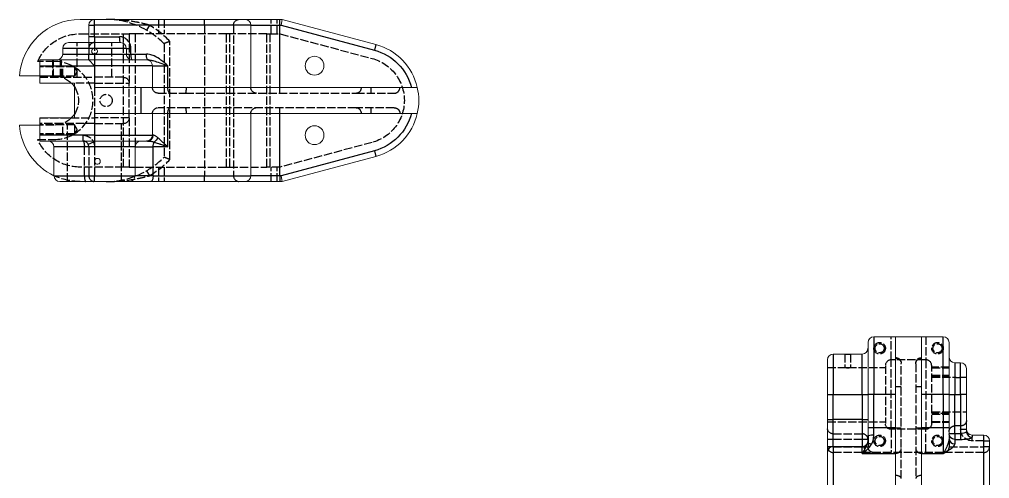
# Model space of a CAD drawing. Header units: millimetres. Extents: x 265 to 797, y 142 to 851.
# Drawn here: x 265 to 797, y 599 to 851 of the extents above; entities that cross this region are included whole.
import ezdxf

# ---------------------------------------------------------------- set-up
doc = ezdxf.new("R2010")
doc.units = ezdxf.units.MM
doc.linetypes.add('Dashed', pattern=[5.7, 4.56, -1.14])
doc.layers.add('Hidden (ANSI)', color=7, linetype='Dashed')
doc.layers.add('Visible Narrow (ANSI)', color=7, linetype='Continuous')
doc.layers.add('Hidden Narrow (ANSI)', color=7, linetype='Dashed', lineweight=25)
doc.layers.add('Visible (ANSI)', color=7, linetype='Continuous', lineweight=5)

msp = doc.modelspace()

# ---------------------------------------------------------------- linework, layer by layer
at = {"layer": 'Hidden (ANSI)'}
for p, q in [((341.15, 850.97), (341.15, 843.04)), ((382.34, 847.79), (382.34, 765.24)), ((406.22, 843.04), (406.22, 850.97)), ((298.19, 843.04), (322.01, 843.04)), ((322.01, 843.04), (325.19, 843.04)), ((328.36, 843.04), (325.19, 843.04)), ((325.19, 843.04), (325.19, 816.04)), ((378.59, 843.04), (328.36, 843.04)), ((380.18, 843.04), (378.59, 843.04)), ((400.68, 843.04), (380.18, 843.04)), ((400.68, 843.04), (402.26, 843.04)), ((402.26, 843.04), (407.93, 843.04)), ((407.93, 843.04), (458.35, 829.53)), ((296.6, 819.22), (296.6, 838.27)), ((302.96, 838.27), (302.96, 835.09)), ((315.68, 819.22), (315.68, 838.27)), ((344.24, 837.63), (344.24, 775.41)), ((302.96, 835.09), (302.96, 831.92)), ((283.91, 827.94), (274.97, 827.94)), ((295.17, 824.88), (276.06, 824.88)), ((283.61, 819.22), (283.61, 828.74)), ((287.57, 819.22), (287.57, 828.74)), ((288.76, 819.22), (288.76, 825.57)), ((295.17, 824.88), (295.17, 819.9)), ((296.66, 822.39), (295.17, 824.88)), ((302.96, 828.74), (306.14, 825.57)), ((276.06, 820.01), (283.91, 820.01)), ((295.17, 819.9), (276.06, 819.9)), ((296.66, 822.39), (295.17, 819.9)), ((288.76, 819.22), (306.14, 819.22)), ((322.01, 819.22), (306.14, 819.22)), ((325.19, 796.99), (325.19, 816.04)), ((341.06, 810.48), (355.99, 810.48)), ((355.99, 810.48), (449.67, 810.48)), ((449.67, 810.48), (470.43, 810.48)), ((355.99, 802.55), (341.06, 802.55)), ((449.67, 802.55), (355.99, 802.55)), ((470.43, 802.55), (449.67, 802.55)), ((295.17, 793.13), (276.06, 793.13)), ((283.91, 793.02), (276.06, 793.02)), ((306.14, 793.82), (288.76, 793.82)), ((288.76, 787.47), (288.76, 793.82)), ((291.26, 762.07), (291.26, 793.82)), ((295.17, 793.13), (295.17, 788.15)), ((296.66, 790.64), (295.17, 793.13)), ((306.14, 793.82), (322.01, 793.82)), ((321.02, 762.07), (321.02, 793.82)), ((325.19, 796.99), (325.19, 769.99)), ((295.17, 788.15), (276.06, 788.15)), ((296.66, 790.64), (295.17, 788.15)), ((274.97, 785.1), (283.91, 785.1)), ((458.35, 783.5), (407.93, 769.99)), ((302.96, 781.12), (302.96, 765.24)), ((322.01, 769.99), (298.19, 769.99)), ((325.19, 769.99), (322.01, 769.99)), ((325.19, 769.99), (328.36, 769.99)), ((328.36, 769.99), (378.59, 769.99)), ((341.15, 769.99), (341.15, 762.07)), ((378.59, 769.99), (380.18, 769.99)), ((380.18, 769.99), (400.68, 769.99)), ((402.26, 769.99), (400.68, 769.99)), ((407.93, 769.99), (402.26, 769.99)), ((406.22, 762.07), (406.22, 769.99)), ((742.99, 664.3), (742.99, 677)), ((762.02, 677), (762.02, 664.3)), ((717.56, 667.42), (717.56, 660.04)), ((720.73, 667.42), (720.73, 660.04)), ((708.04, 660.13), (739.79, 660.13)), ((739.79, 661.12), (739.79, 629.37)), ((762.02, 664.3), (742.97, 664.3)), ((748.53, 599.18), (748.53, 662.14)), ((756.46, 662.14), (756.46, 599.18)), ((765.19, 629.37), (765.19, 661.12)), ((765.19, 659.93), (774.72, 659.93)), ((765.19, 655.97), (774.72, 655.97)), ((765.19, 654.79), (777.89, 654.79)), ((781.07, 654.79), (784.24, 654.79)), ((765.19, 635.71), (784.24, 635.71)), ((765.19, 634.53), (774.72, 634.53)), ((708.04, 630.37), (739.79, 630.37)), ((765.19, 630.57), (774.72, 630.57)), ((781.07, 628.09), (777.89, 628.09)), ((730.27, 622.5), (730.27, 620.66)), ((762.02, 626.2), (742.97, 626.2)), ((742.99, 626.2), (742.99, 613.5)), ((762.02, 613.5), (762.02, 626.2)), ((730.27, 620.66), (730.27, 616.67)), ((774.72, 621.16), (774.72, 616.67)), ((771.54, 613.5), (727.09, 613.5))]:
    msp.add_line(p, q, dxfattribs=at)
at = {"layer": 'Hidden (ANSI)', "ltscale": 0.00573}
for p, q in [((748.53, 662.14), (748.53, 662.34)), ((756.46, 662.34), (756.46, 662.14))]:
    msp.add_line(p, q, dxfattribs=at)
at = {"layer": 'Hidden (ANSI)'}
for centre, radius in [((312.49, 806.52), 3.37), ((736.62, 670.65), 2.49), ((768.37, 670.65), 2.49), ((736.62, 619.85), 2.49), ((768.37, 619.85), 2.49)]:
    msp.add_circle(centre, radius, dxfattribs=at)
for centre, radius, start, end in [((312.49, 806.52), 44.45, 60.0736, 90), ((312.49, 806.52), 44.45, 44.4153, 60.0736), ((283.91, 806.52), 21.42, 270, 90), ((299.79, 781.12), 3.18, 0, 90), ((312.49, 806.52), 44.45, 299.9264, 315.5847), ((312.49, 806.52), 44.45, 270, 299.9264), ((306.14, 765.24), 3.17, 180, 270), ((385.51, 765.24), 3.17, 180, 270), ((742.97, 661.12), 3.17, 90, 180), ((762.02, 661.12), 3.17, 0, 90)]:
    msp.add_arc(centre, radius, start, end, dxfattribs=at)
at = {"layer": 'Hidden (ANSI)', "extrusion": (0, 0, -1)}
for centre, radius, start, end in [((-385.51, 847.79), 3.17, 0, 90), ((-298.19, 817.64), 25.4, 23.9068, 90), ((-452.19, 806.52), 23.83, 105, 255), ((-283.91, 806.52), 13.49, 90, 135.0991), ((-283.91, 806.52), 13.49, 146.4996, 213.5004), ((-322.01, 816.04), 3.17, 90, 180), ((-341.06, 813.65), 3.17, 270, 0), ((-395.04, 813.65), 3.18, 270, 0), ((-341.06, 799.38), 3.17, 0, 90), ((-395.04, 799.38), 3.18, 0, 90), ((-283.91, 806.52), 13.49, 224.7488, 270), ((-322.01, 796.99), 3.17, 180, 270), ((-298.19, 795.39), 25.4, 270, 336.0932), ((-298.19, 795.39), 33.32, 270, 295.3631), ((-745.36, 662.34), 3.17, 90, 180), ((-759.63, 662.34), 3.17, 0, 90), ((-742.97, 629.37), 3.18, 270, 0), ((-762.02, 629.37), 3.17, 180, 270), ((-733.44, 616.67), 3.17, 270, 0), ((-771.54, 616.67), 3.17, 180, 270)]:
    msp.add_arc(centre, radius, start, end, dxfattribs=at)
at = {"layer": 'Hidden (ANSI)'}
for points, knots in [([(306.14, 838.27), (306.13, 838.27), (306.13, 838.27), (306.07, 838.27), (306.01, 838.26), (305.86, 838.26), (305.77, 838.25), (305.37, 838.19), (305.05, 838.09), (304.44, 837.8), (304.14, 837.59), (303.67, 837.11), (303.48, 836.86), (303.19, 836.31), (303.09, 836.03), (302.98, 835.51), (302.96, 835.3), (302.96, 835.09)], [-0.5894239, -0.5894239, -0.5894239, -0.5894239, -0.5875107, -0.5875107, -0.563369, -0.563369, -0.5258142, -0.5258142, -0.3951937, -0.3951937, -0.2627816, -0.2627816, -0.1587218, -0.1587218, -0.0637775, -0.0637775, 0, 0, 0, 0]), ([(347.41, 838.9), (347.41, 838.89), (347.41, 838.89), (347.17, 838.8), (346.93, 838.7), (346.46, 838.52), (346.24, 838.43), (345.65, 838.2), (345.32, 838.06), (344.79, 837.85), (344.58, 837.77), (344.31, 837.65), (344.27, 837.64), (344.24, 837.63)], [-0.518613, -0.518613, -0.518613, -0.518613, -0.5177572, -0.5177572, -0.4409608, -0.4409608, -0.3645804, -0.3645804, -0.2352199, -0.2352199, -0.115353, -0.115353, 0, 0, 0, 0]), ([(302.96, 828.74), (302.96, 828.78), (302.96, 828.83), (302.96, 829.14), (302.96, 829.4), (302.96, 829.95), (302.96, 830.35), (302.96, 831.07), (302.96, 831.53), (302.96, 831.92)], [0.4727132, 0.4727132, 0.4727132, 0.4727132, 0.5922503, 0.5922503, 0.7112389, 0.7112389, 0.8292214, 0.8292214, 0.9462005, 0.9462005, 0.9462005, 0.9462005]), ([(470.43, 810.48), (470.43, 810.48), (470.43, 810.48), (470.65, 810.48), (470.86, 810.5), (471.27, 810.59), (471.48, 810.65), (472.05, 810.9), (472.4, 811.13), (472.98, 811.72), (473.21, 812.07), (473.52, 812.83), (473.6, 813.24), (473.6, 813.65)], [-0.0008147, -0.0008147, -0.0008147, -0.0008147, 0, 0, 0.0637937, 0.0637937, 0.1275799, 0.1275799, 0.2517273, 0.2517273, 0.3756908, 0.3756908, 0.4995618, 0.4995618, 0.4995618, 0.4995618]), ([(470.43, 802.55), (470.43, 802.55), (470.43, 802.55), (470.65, 802.55), (470.86, 802.53), (471.27, 802.45), (471.48, 802.38), (472.05, 802.14), (472.4, 801.9), (472.98, 801.31), (473.21, 800.97), (473.52, 800.2), (473.6, 799.79), (473.6, 799.38)], [-0.5003496, -0.5003496, -0.5003496, -0.5003496, -0.499535, -0.499535, -0.4357447, -0.4357447, -0.3719619, -0.3719619, -0.2478212, -0.2478212, -0.1238643, -0.1238643, 0, 0, 0, 0]), ([(347.41, 774.14), (347.41, 774.14), (347.41, 774.14), (347.17, 774.23), (346.93, 774.33), (346.46, 774.51), (346.24, 774.6), (345.65, 774.83), (345.32, 774.97), (344.79, 775.18), (344.58, 775.27), (344.31, 775.38), (344.27, 775.4), (344.24, 775.41)], [-0.0008579, -0.0008579, -0.0008579, -0.0008579, 0, 0, 0.0769876, 0.0769876, 0.1535582, 0.1535582, 0.2832408, 0.2832408, 0.4034061, 0.4034061, 0.5190462, 0.5190462, 0.5190462, 0.5190462]), ([(719.14, 660.13), (718.94, 660.13), (718.73, 660.13), (718.34, 660.13), (718.16, 660.13), (717.88, 660.12), (717.76, 660.11), (717.6, 660.08), (717.56, 660.06), (717.56, 660.02), (717.6, 659.99), (717.76, 659.94), (717.88, 659.91), (718.16, 659.85), (718.34, 659.83), (718.73, 659.79), (718.94, 659.79), (719.34, 659.79), (719.56, 659.79), (719.95, 659.83), (720.12, 659.85), (720.41, 659.91), (720.53, 659.94), (720.69, 659.99), (720.73, 660.02), (720.73, 660.06), (720.69, 660.08), (720.53, 660.11), (720.41, 660.12), (720.12, 660.13), (719.95, 660.13), (719.56, 660.13), (719.34, 660.13), (719.14, 660.13)], [0, 0, 0, 0, 0.0598036, 0.0598036, 0.1196071, 0.1196071, 0.1795496, 0.1795496, 0.239492, 0.239492, 0.2999753, 0.2999753, 0.3604586, 0.3604586, 0.4203195, 0.4203195, 0.4801803, 0.4801803, 0.5400412, 0.5400412, 0.5999021, 0.5999021, 0.6603854, 0.6603854, 0.7208687, 0.7208687, 0.7808111, 0.7808111, 0.8407536, 0.8407536, 0.9005571, 0.9005571, 0.9603607, 0.9603607, 0.9603607, 0.9603607]), ([(777.89, 654.79), (777.91, 654.78), (777.93, 654.78), (778.1, 654.76), (778.22, 654.74), (778.5, 654.7), (778.68, 654.69), (779.07, 654.66), (779.28, 654.65), (779.48, 654.65)], [0.719028, 0.719028, 0.719028, 0.719028, 0.7789462, 0.7789462, 0.8388645, 0.8388645, 0.8987843, 0.8987843, 0.9587041, 0.9587041, 0.9587041, 0.9587041]), ([(779.48, 654.65), (779.68, 654.65), (779.89, 654.66), (780.28, 654.69), (780.46, 654.7), (780.74, 654.74), (780.87, 654.76), (781.03, 654.78), (781.05, 654.78), (781.07, 654.79)], [0, 0, 0, 0, 0.0599198, 0.0599198, 0.1198396, 0.1198396, 0.1797578, 0.1797578, 0.239676, 0.239676, 0.239676, 0.239676]), ([(774.72, 624.87), (774.72, 625.27), (774.81, 625.74), (775.11, 626.47), (775.38, 626.87), (775.93, 627.43), (776.32, 627.7), (777.04, 628), (777.5, 628.09), (777.89, 628.09)], [0.4727132, 0.4727132, 0.4727132, 0.4727132, 0.5922503, 0.5922503, 0.7112389, 0.7112389, 0.8292214, 0.8292214, 0.9462005, 0.9462005, 0.9462005, 0.9462005]), ([(784.24, 630.97), (784.24, 630.97), (784.24, 630.97), (784.24, 630.9), (784.24, 630.85), (784.23, 630.7), (784.22, 630.61), (784.17, 630.22), (784.07, 629.93), (783.77, 629.36), (783.57, 629.1), (783.09, 628.69), (782.84, 628.53), (782.29, 628.28), (782, 628.19), (781.49, 628.11), (781.28, 628.09), (781.07, 628.09)], [-0.5894239, -0.5894239, -0.5894239, -0.5894239, -0.5875107, -0.5875107, -0.563369, -0.563369, -0.5258142, -0.5258142, -0.3951937, -0.3951937, -0.2627816, -0.2627816, -0.1587218, -0.1587218, -0.0637775, -0.0637775, 0, 0, 0, 0])]:
    msp.add_open_spline(points, degree=3, knots=knots, dxfattribs=at)
at = {"layer": 'Hidden Narrow (ANSI)'}
for p, q in [((336.25, 847.79), (334.66, 845.04)), ((344.32, 850.97), (344.32, 843.04)), ((366.46, 847.79), (366.46, 850.97)), ((366.46, 847.79), (366.46, 765.24)), ((403.05, 843.04), (403.05, 850.97)), ((322.01, 769.99), (322.01, 843.04)), ((328.36, 843.04), (328.36, 781.12)), ((378.59, 769.99), (378.59, 843.04)), ((380.18, 843.04), (380.18, 769.99)), ((400.68, 769.99), (400.68, 843.04)), ((402.26, 843.04), (402.26, 769.99)), ((306.14, 838.27), (306.14, 828.74)), ((347.41, 774.14), (347.41, 838.9)), ((283.18, 828.74), (283.18, 819.22)), ((288, 819.22), (288, 828.74)), ((276.06, 819.22), (288.76, 819.22)), ((306.14, 816.04), (295.17, 816.04)), ((306.14, 816.04), (325.19, 816.04)), ((306.14, 813.65), (306.14, 799.38)), ((407.74, 810.48), (407.74, 813.65)), ((457.73, 813.65), (457.73, 810.48)), ((407.74, 799.38), (407.74, 802.55)), ((457.73, 802.55), (457.73, 799.38)), ((276.06, 796.99), (306.14, 796.99)), ((288.76, 793.82), (276.06, 793.82)), ((325.19, 796.99), (306.14, 796.99)), ((299.79, 787.47), (299.79, 784.29)), ((305.63, 783.6), (302.71, 782.36)), ((306.14, 784.29), (306.14, 781.12)), ((300.58, 765.24), (300.58, 781.12)), ((306.14, 781.12), (306.14, 765.24)), ((334.66, 767.99), (336.25, 765.24)), ((344.32, 769.99), (344.32, 762.07)), ((403.05, 762.07), (403.05, 769.99)), ((306.14, 762.07), (306.14, 765.24)), ((366.46, 762.07), (366.46, 765.24)), ((742.97, 626.2), (742.97, 664.3)), ((762.02, 664.3), (762.02, 626.2)), ((774.72, 660.36), (765.19, 660.36)), ((765.19, 655.54), (774.72, 655.54)), ((745.36, 649.64), (748.53, 649.64)), ((756.46, 649.64), (759.63, 649.64)), ((774.72, 634.96), (765.19, 634.96)), ((765.19, 630.14), (774.72, 630.14)), ((711.22, 623.73), (727.09, 623.73)), ((745.36, 627.05), (748.53, 627.05)), ((756.46, 627.05), (759.63, 627.05)), ((781.07, 626.2), (784.24, 626.2)), ((711.22, 620.66), (708.04, 620.66)), ((727.09, 620.66), (711.22, 620.66)), ((730.27, 620.66), (727.09, 620.66)), ((787.42, 619.85), (787.42, 621.91)), ((793.77, 619.85), (787.42, 619.85)), ((793.77, 619.85), (796.94, 619.85)), ((711.22, 616.67), (708.04, 616.67)), ((711.22, 616.67), (727.09, 616.67)), ((727.09, 613.5), (711.22, 613.5)), ((727.09, 616.67), (728.34, 616.67)), ((728.34, 616.67), (730.27, 616.67)), ((793.77, 613.5), (771.54, 613.5)), ((774.72, 616.67), (793.77, 616.67)), ((796.94, 616.67), (793.77, 616.67))]:
    msp.add_line(p, q, dxfattribs=at)
for centre in [(736.62, 670.65), (768.37, 670.65), (736.62, 619.85), (768.37, 619.85)]:
    msp.add_circle(centre, 3.17, dxfattribs=at)
for centre, radius, start, end in [((312.49, 806.52), 47.63, 42.8334, 60.0736), ((312.49, 806.52), 47.62, 299.9264, 317.1666), ((711.22, 616.67), 3.18, 180, 270), ((793.77, 616.67), 3.17, 270, 0)]:
    msp.add_arc(centre, radius, start, end, dxfattribs=at)
at = {"layer": 'Hidden Narrow (ANSI)', "extrusion": (0, 0, -1)}
for centre, start, end in [((-299.79, 781.12), 156.9361, 180), ((-787.42, 626.2), 270, 0)]:
    msp.add_arc(centre, 6.35, start, end, dxfattribs=at)
for centre, major_axis, ratio, start_param, end_param in [((347.81, 813.65), (0, -3.18), 0.46875, 0, 1.570796), ((449.67, 813.65), (0, -3.18), 0.845587, 4.712389, 6.283185), ((347.81, 799.38), (0, 3.18), 0.46875, 4.712389, 6.283185), ((449.67, 799.38), (0, 3.17), 0.845587, 0, 1.570796), ((299.79, 781.12), (0, 3.18), 0.25, 0, 1.570796), ((745.36, 662.14), (3.18, 0), 0.984568, 4.712389, 6.283185), ((759.63, 662.14), (-3.17, 0), 0.984568, 0, 1.570796), ((711.22, 626.8), (-3.18, 0), 0.968246, 4.712389, 6.283185), ((729.58, 616.67), (0, -3.17), 0.391758, 0, 1.570796)]:
    msp.add_ellipse(centre, major_axis=major_axis, ratio=ratio, start_param=start_param, end_param=end_param, dxfattribs=at)
at = {"layer": 'Hidden Narrow (ANSI)'}
for centre, major_axis, ratio, start_param, end_param in [((355.99, 813.65), (0, -3.17), 0.175, 0, 1.570796), ((355.99, 799.38), (0, 3.18), 0.175, 4.712389, 6.283185), ((301.38, 765.24), (0, -3.18), 0.25, 4.712389, 6.283185), ((727.09, 620.66), (3.18, 0), 0.968246, 0, 1.570796), ((745.36, 615.83), (3.18, 0), 0.883331, 4.712389, 6.283185), ((759.63, 615.83), (-3.18, 0), 0.883331, 0, 1.570796), ((745.36, 599.18), (3.17, 0), 0.533837, 0, 1.570796), ((759.63, 599.18), (-3.18, 0), 0.533837, 4.712389, 6.283185)]:
    msp.add_ellipse(centre, major_axis=major_axis, ratio=ratio, start_param=start_param, end_param=end_param, dxfattribs=at)
for points, knots in [([(336.25, 847.79), (335.32, 848.06), (334.37, 848.31), (331.88, 848.92), (330.32, 849.25), (326.23, 849.99), (323.66, 850.34), (318.22, 850.84), (315.35, 850.97), (312.49, 850.97)], [-2.569806, -2.569806, -2.569806, -2.569806, -2.248227, -2.248227, -1.733701, -1.733701, -0.910459, -0.910459, 0.002825, 0.002825, 0.002825, 0.002825]), ([(299.79, 787.47), (300.22, 787.47), (300.66, 787.42), (301.48, 787.25), (301.86, 787.13), (302.45, 786.88), (302.68, 786.78), (303.03, 786.58), (303.16, 786.5), (303.55, 786.24), (303.79, 786.05), (304.39, 785.52), (304.72, 785.15), (305.25, 784.38), (305.46, 784), (305.63, 783.6)], [0, 0, 0, 0, 0.1308465, 0.1308465, 0.2487927, 0.2487927, 0.322509, 0.322509, 0.3685817, 0.3685817, 0.4607271, 0.4607271, 0.6081598, 0.6081598, 0.7371634, 0.7371634, 0.7371634, 0.7371634]), ([(312.49, 762.07), (315.35, 762.07), (318.22, 762.19), (323.66, 762.69), (326.23, 763.04), (330.32, 763.78), (331.88, 764.11), (334.37, 764.72), (335.32, 764.97), (336.25, 765.24)], [-2.572631, -2.572631, -2.572631, -2.572631, -1.659347, -1.659347, -0.836105, -0.836105, -0.321579, -0.321579, 0, 0, 0, 0])]:
    msp.add_open_spline(points, degree=3, knots=knots, dxfattribs=at)
at = {"layer": 'Visible (ANSI)'}
for p, q in [((298.19, 850.97), (306.14, 850.97)), ((302.96, 847.79), (302.96, 841.44)), ((306.14, 850.97), (388.69, 850.97)), ((407.74, 850.97), (388.69, 850.97)), ((391.86, 847.79), (391.86, 813.65)), ((408.97, 850.97), (407.74, 850.97)), ((408.55, 847.79), (408.97, 850.97)), ((460.41, 837.18), (408.97, 850.97)), ((302.96, 841.44), (302.96, 838.27)), ((320.41, 838.27), (291.86, 838.27)), ((288.69, 831.92), (288.69, 835.09)), ((323.59, 831.92), (323.59, 835.09)), ((306.14, 828.74), (276.06, 828.74)), ((276.06, 825.57), (276.06, 828.74)), ((276.06, 825.57), (276.06, 816.04)), ((306.14, 828.74), (334.71, 828.74)), ((335.65, 828.74), (334.71, 828.74)), ((337.89, 825.57), (337.89, 813.65)), ((264.95, 820.01), (276.06, 820.01)), ((276.06, 816.04), (295.17, 816.04)), ((295.17, 816.04), (295.17, 797.02)), ((331.54, 813.65), (306.14, 813.65)), ((331.54, 813.65), (483.13, 813.65)), ((306.14, 799.38), (331.54, 799.38)), ((483.13, 799.38), (331.54, 799.38)), ((337.89, 799.38), (337.89, 787.47)), ((391.86, 765.24), (391.86, 799.38)), ((276.06, 793.02), (264.95, 793.02)), ((276.06, 797.02), (276.06, 787.47)), ((295.17, 797.02), (276.06, 797.02)), ((276.06, 784.29), (276.06, 787.47)), ((276.06, 784.29), (306.14, 784.29)), ((334.71, 784.29), (306.14, 784.29)), ((334.71, 784.29), (335.26, 784.29)), ((283.91, 765.24), (283.91, 781.12)), ((328.36, 765.24), (328.36, 781.12)), ((408.97, 762.07), (460.41, 775.85)), ((325.19, 762.07), (287.09, 762.07)), ((325.19, 762.07), (337.09, 762.07)), ((388.69, 762.07), (337.09, 762.07)), ((388.69, 762.07), (407.74, 762.07)), ((407.74, 762.07), (408.97, 762.07)), ((408.97, 762.07), (408.55, 765.24)), ((745.36, 677), (733.44, 677)), ((759.63, 677), (745.36, 677)), ((745.36, 540.32), (745.36, 677)), ((771.54, 677), (759.63, 677)), ((759.63, 677), (759.63, 540.32)), ((730.27, 645.25), (730.27, 673.82)), ((774.72, 673.82), (774.72, 645.25)), ((711.22, 667.47), (727.09, 667.47)), ((708.04, 645.25), (708.04, 664.3)), ((784.24, 645.25), (784.24, 659.52)), ((708.04, 645.25), (708.04, 631.49)), ((730.27, 645.25), (730.27, 627.05)), ((774.72, 627.05), (774.72, 645.25)), ((784.24, 625.05), (784.24, 645.25)), ((708.04, 631.49), (708.04, 613.83)), ((730.27, 627.05), (730.27, 622.5)), ((774.72, 621.16), (774.72, 627.05)), ((787.42, 623.02), (793.77, 623.02)), ((796.94, 619.85), (796.94, 537.3)), ((708.04, 537.3), (708.04, 613.83))]:
    msp.add_line(p, q, dxfattribs=at)
for centre in [(426.79, 825.57), (426.79, 787.47)]:
    msp.add_circle(centre, 5.16, dxfattribs=at)
at = {"layer": 'Visible (ANSI)', "extrusion": (0, 0, -1)}
for centre, radius, start, end in [((-298.19, 817.64), 33.32, 4.0757, 90), ((-306.14, 847.79), 3.17, 0, 90), ((-388.69, 847.79), 3.18, 90, 180), ((-291.86, 835.09), 3.17, 0, 90), ((-285.51, 831.92), 3.17, 180, 270), ((-326.76, 831.92), 3.18, 270, 0), ((-283.91, 806.52), 13.49, 135.0991, 146.4996), ((-283.91, 806.52), 13.49, 213.5004, 224.7488), ((-298.19, 795.39), 33.32, 295.3631, 355.9243), ((-280.74, 781.12), 3.17, 90, 180), ((-331.54, 781.12), 3.17, 0, 90), ((-287.09, 765.24), 3.17, 270, 0), ((-325.19, 765.24), 3.17, 180, 270), ((-388.69, 765.24), 3.17, 180, 270), ((-733.44, 673.82), 3.17, 0, 90), ((-771.54, 673.82), 3.18, 90, 180), ((-727.09, 670.65), 3.17, 180, 270), ((-711.22, 664.3), 3.17, 0, 90), ((-777.89, 665.87), 3.17, 270, 0), ((-781.07, 659.52), 3.17, 90, 180), ((-787.42, 626.2), 3.17, 270, 0)]:
    msp.add_arc(centre, radius, start, end, dxfattribs=at)
at = {"layer": 'Visible (ANSI)'}
for centre, radius, start, end in [((320.41, 835.09), 3.17, 0, 90), ((452.19, 806.52), 31.75, 12.9911, 75), ((334.71, 825.57), 3.18, 0, 90), ((452.19, 806.52), 31.75, 285, 347.0089), ((334.71, 787.47), 3.17, 270, 0), ((793.77, 619.85), 3.17, 0, 90)]:
    msp.add_arc(centre, radius, start, end, dxfattribs=at)
for points, knots in [([(306.14, 831.92), (305.94, 831.92), (305.73, 831.96), (305.33, 832.12), (305.16, 832.24), (304.87, 832.52), (304.75, 832.7), (304.59, 833.09), (304.55, 833.3), (304.55, 833.7), (304.59, 833.92), (304.75, 834.31), (304.87, 834.49), (305.16, 834.77), (305.33, 834.89), (305.73, 835.05), (305.94, 835.09), (306.14, 835.09)], [0.2393381, 0.2393381, 0.2393381, 0.2393381, 0.2991725, 0.2991725, 0.359007, 0.359007, 0.4188416, 0.4188416, 0.4786762, 0.4786762, 0.5385108, 0.5385108, 0.5983454, 0.5983454, 0.6581798, 0.6581798, 0.7180143, 0.7180143, 0.7180143, 0.7180143]), ([(306.14, 835.09), (306.34, 835.09), (306.55, 835.05), (306.94, 834.89), (307.12, 834.77), (307.4, 834.49), (307.52, 834.31), (307.69, 833.92), (307.73, 833.7), (307.73, 833.5)], [0.7180143, 0.7180143, 0.7180143, 0.7180143, 0.7778487, 0.7778487, 0.8376832, 0.8376832, 0.8975178, 0.8975178, 0.9573524, 0.9573524, 0.9573524, 0.9573524]), ([(307.73, 833.5), (307.73, 833.3), (307.69, 833.09), (307.52, 832.7), (307.4, 832.52), (307.12, 832.24), (306.94, 832.12), (306.55, 831.96), (306.34, 831.92), (306.14, 831.92)], [0, 0, 0, 0, 0.0598346, 0.0598346, 0.1196692, 0.1196692, 0.1795036, 0.1795036, 0.2393381, 0.2393381, 0.2393381, 0.2393381]), ([(306.14, 773.17), (306.14, 773.37), (306.18, 773.58), (306.34, 773.97), (306.46, 774.15), (306.74, 774.43), (306.92, 774.55), (307.31, 774.71), (307.53, 774.75), (307.93, 774.75), (308.14, 774.71), (308.53, 774.55), (308.71, 774.43), (308.99, 774.15), (309.11, 773.97), (309.27, 773.58), (309.31, 773.37), (309.31, 772.97), (309.27, 772.75), (309.11, 772.36), (308.99, 772.19), (308.71, 771.9), (308.53, 771.78), (308.14, 771.62), (307.93, 771.58), (307.53, 771.58), (307.31, 771.62), (306.92, 771.78), (306.74, 771.9), (306.46, 772.18), (306.34, 772.36), (306.18, 772.75), (306.14, 772.97), (306.14, 773.17)], [0, 0, 0, 0, 0.0598011, 0.0598011, 0.1196021, 0.1196021, 0.1794652, 0.1794652, 0.2393283, 0.2393283, 0.2994307, 0.2994307, 0.3595331, 0.3595331, 0.4193586, 0.4193586, 0.4791842, 0.4791842, 0.5390097, 0.5390097, 0.5988352, 0.5988352, 0.6589376, 0.6589376, 0.71904, 0.71904, 0.7789031, 0.7789031, 0.8387662, 0.8387662, 0.8985673, 0.8985673, 0.9583683, 0.9583683, 0.9583683, 0.9583683]), ([(719.14, 667.47), (719.34, 667.47), (719.56, 667.47), (719.95, 667.47), (720.12, 667.47), (720.41, 667.47), (720.53, 667.46), (720.69, 667.44), (720.73, 667.43), (720.73, 667.4), (720.69, 667.39), (720.53, 667.35), (720.41, 667.33), (720.12, 667.29), (719.95, 667.27), (719.56, 667.25), (719.34, 667.25), (718.94, 667.25), (718.73, 667.25), (718.34, 667.27), (718.16, 667.29), (717.88, 667.33), (717.76, 667.35), (717.6, 667.39), (717.56, 667.4), (717.56, 667.43), (717.6, 667.44), (717.76, 667.46), (717.88, 667.47), (718.16, 667.47), (718.34, 667.47), (718.73, 667.47), (718.94, 667.47), (719.14, 667.47)], [0, 0, 0, 0, 0.0598011, 0.0598011, 0.1196021, 0.1196021, 0.1794652, 0.1794652, 0.2393283, 0.2393283, 0.2994307, 0.2994307, 0.3595331, 0.3595331, 0.4193586, 0.4193586, 0.4791842, 0.4791842, 0.5390097, 0.5390097, 0.5988352, 0.5988352, 0.6589376, 0.6589376, 0.71904, 0.71904, 0.7789031, 0.7789031, 0.8387662, 0.8387662, 0.8985673, 0.8985673, 0.9583683, 0.9583683, 0.9583683, 0.9583683]), ([(779.48, 662.63), (779.28, 662.63), (779.07, 662.63), (778.68, 662.64), (778.5, 662.65), (778.22, 662.67), (778.1, 662.68), (777.93, 662.7), (777.91, 662.7), (777.89, 662.7)], [0, 0, 0, 0, 0.0598346, 0.0598346, 0.1196692, 0.1196692, 0.1795036, 0.1795036, 0.2393381, 0.2393381, 0.2393381, 0.2393381]), ([(781.07, 662.7), (781.05, 662.7), (781.03, 662.7), (780.87, 662.68), (780.74, 662.67), (780.46, 662.65), (780.28, 662.64), (779.89, 662.63), (779.68, 662.63), (779.48, 662.63)], [0.7180143, 0.7180143, 0.7180143, 0.7180143, 0.7778487, 0.7778487, 0.8376832, 0.8376832, 0.8975178, 0.8975178, 0.9573524, 0.9573524, 0.9573524, 0.9573524])]:
    msp.add_open_spline(points, degree=3, knots=knots, dxfattribs=at)
for points in [[(483.13, 813.65), (483.68, 811.26), (483.94, 808.86), (483.94, 806.52)], [(483.94, 806.52), (483.94, 804.18), (483.68, 801.77), (483.13, 799.38)]]:
    msp.add_open_spline(points, degree=3, dxfattribs=at)
at = {"layer": 'Visible Narrow (ANSI)'}
for p, q in [((302.96, 847.79), (306.14, 847.79)), ((306.14, 847.79), (306.14, 850.97)), ((391.86, 847.79), (306.14, 847.79)), ((306.14, 841.44), (306.14, 847.79)), ((391.86, 847.79), (407.74, 847.79)), ((407.74, 847.79), (407.74, 850.97)), ((407.74, 847.79), (408.55, 847.79)), ((407.74, 813.65), (407.74, 847.79)), ((408.55, 847.79), (459.58, 834.12)), ((306.14, 841.44), (302.96, 841.44)), ((306.14, 841.44), (306.14, 838.27)), ((306.14, 841.44), (319.9, 841.44)), ((460.41, 837.18), (459.58, 834.12)), ((306.14, 835.09), (288.69, 835.09)), ((288.69, 831.92), (306.14, 831.92)), ((323.59, 835.09), (306.14, 835.09)), ((306.14, 831.92), (323.59, 831.92)), ((323.59, 835.09), (326.03, 835.09)), ((323.59, 831.92), (326.03, 831.92)), ((326.03, 831.92), (326.03, 835.09)), ((326.03, 831.92), (334.59, 831.92)), ((276.06, 825.57), (306.14, 825.57)), ((306.14, 828.74), (306.14, 825.57)), ((306.14, 825.57), (306.14, 813.65)), ((337.89, 825.57), (306.14, 825.57)), ((337.89, 825.57), (346.32, 825.57)), ((346.32, 813.65), (346.32, 825.57)), ((331.54, 813.65), (331.54, 799.38)), ((306.14, 799.38), (306.14, 787.47)), ((346.32, 781.12), (346.32, 799.38)), ((407.74, 765.24), (407.74, 799.38)), ((306.14, 787.47), (276.06, 787.47)), ((306.14, 787.47), (306.14, 784.29)), ((306.14, 787.47), (337.89, 787.47)), ((338.35, 787.47), (337.89, 787.47)), ((328.36, 781.12), (283.91, 781.12)), ((328.36, 781.12), (338.28, 781.12)), ((346.32, 781.12), (338.28, 781.12)), ((338.28, 765.24), (338.28, 781.12)), ((459.58, 778.92), (408.55, 765.24)), ((459.58, 778.92), (460.41, 775.85)), ((283.91, 765.24), (328.36, 765.24)), ((338.28, 765.24), (328.36, 765.24)), ((338.28, 765.24), (391.86, 765.24)), ((407.74, 765.24), (391.86, 765.24)), ((408.55, 765.24), (407.74, 765.24)), ((407.74, 765.24), (407.74, 762.07)), ((733.44, 677), (733.44, 645.25)), ((771.54, 645.25), (771.54, 677)), ((711.22, 667.47), (711.22, 645.25)), ((727.09, 645.25), (727.09, 667.47)), ((777.89, 662.7), (777.89, 645.25)), ((781.07, 645.25), (781.07, 662.7)), ((708.04, 645.25), (711.22, 645.25)), ((711.22, 631.49), (711.22, 645.25)), ((711.22, 645.25), (727.09, 645.25)), ((727.09, 645.25), (727.09, 631.49)), ((727.09, 645.25), (730.27, 645.25)), ((733.44, 645.25), (730.27, 645.25)), ((733.44, 627.05), (733.44, 645.25)), ((745.36, 645.25), (733.44, 645.25)), ((771.54, 645.25), (759.63, 645.25)), ((771.54, 645.25), (771.54, 627.05)), ((774.72, 645.25), (771.54, 645.25)), ((774.72, 645.25), (777.89, 645.25)), ((777.89, 623.77), (777.89, 645.25)), ((777.89, 645.25), (781.07, 645.25)), ((781.07, 645.25), (781.07, 623.77)), ((784.24, 645.25), (781.07, 645.25)), ((708.04, 631.49), (711.22, 631.49)), ((711.22, 616.77), (711.22, 631.49)), ((727.09, 631.49), (711.22, 631.49)), ((727.09, 631.49), (730.27, 631.49)), ((727.09, 631.49), (727.09, 616.77)), ((733.44, 627.05), (730.27, 627.05)), ((745.36, 627.05), (733.44, 627.05)), ((733.44, 623.26), (733.44, 627.05)), ((771.54, 627.05), (759.63, 627.05)), ((771.54, 627.05), (771.54, 613.02)), ((774.72, 627.05), (771.54, 627.05)), ((777.89, 623.77), (774.72, 623.77)), ((777.89, 623.77), (777.89, 620.69)), ((781.07, 623.77), (777.89, 623.77)), ((781.07, 623.77), (781.07, 620.69)), ((787.42, 623.02), (787.42, 621.91)), ((793.77, 537.3), (793.77, 623.02)), ((777.89, 620.69), (781.07, 620.69)), ((777.89, 620.69), (777.89, 618.16)), ((711.22, 616.77), (711.22, 537.3)), ((711.22, 616.77), (727.09, 616.77)), ((727.09, 613.02), (727.09, 616.77)), ((727.09, 613.02), (745.36, 613.02)), ((759.63, 613.02), (771.54, 613.02))]:
    msp.add_line(p, q, dxfattribs=at)
at = {"layer": 'Visible Narrow (ANSI)', "extrusion": (0, 0, -1)}
for start, end in [(105, 165.5356), (194.4644, 255)]:
    msp.add_arc((-452.19, 806.52), 28.58, start, end, dxfattribs=at)
for centre, major_axis, ratio, start_param, end_param in [((320.41, 841.44), (0, -3.17), 0.160571, 0, 1.570796), ((335.65, 831.92), (0, -3.18), 0.331914, 0, 1.570796), ((339.48, 781.12), (0, 3.18), 0.375, 4.712389, 5.652994), ((338.07, 786.25), (-1.84, -2.59), 0.764268, 4.216051, 5.272678), ((337.09, 765.24), (0, -3.18), 0.375, 4.712389, 6.283185), ((733.44, 622.5), (-3.18, 0), 0.238675, 0, 1.570796), ((777.89, 623.77), (-3.17, 0), 0.972716, 4.712389, 6.283185)]:
    msp.add_ellipse(centre, major_axis=major_axis, ratio=ratio, start_param=start_param, end_param=end_param, dxfattribs=at)
at = {"layer": 'Visible Narrow (ANSI)'}
for centre, major_axis, ratio, start_param, end_param in [((326.76, 831.92), (0, -3.17), 0.232, 4.712389, 6.283185), ((335.26, 787.47), (0, -3.18), 0.971099, 0, 1.570796), ((787.42, 625.05), (-3.17, 0), 0.987024, 0, 1.570796), ((727.09, 619.71), (3.18, 0), 0.927025, 4.712389, 5.652994), ((732.22, 616.24), (-2.85, 1.39), 0.526188, 4.963669, 6.020295), ((777.89, 621.16), (-3.18, 0), 0.94331, 0, 1.570796), ((711.22, 613.83), (-3.18, 0), 0.927025, 4.712389, 6.283185)]:
    msp.add_ellipse(centre, major_axis=major_axis, ratio=ratio, start_param=start_param, end_param=end_param, dxfattribs=at)
for points, knots in [([(326.03, 835.09), (326.03, 836.28), (325.7, 837.46), (324.54, 839.37), (323.78, 840.12), (322.32, 840.96), (321.72, 841.19), (320.7, 841.4), (320.3, 841.44), (319.9, 841.44)], [0, 0, 0, 0, 0.355786, 0.355786, 0.676494, 0.676494, 0.876937, 0.876937, 1.002214, 1.002214, 1.002214, 1.002214]), ([(346.32, 825.57), (345.12, 826.63), (343.89, 827.72), (341.41, 829.56), (340.18, 830.34), (338.04, 831.29), (337.17, 831.58), (335.72, 831.86), (335.16, 831.92), (334.59, 831.92)], [-1.492846, -1.492846, -1.492846, -1.492846, -0.962886, -0.962886, -0.485175, -0.485175, -0.186606, -0.186606, 0, 0, 0, 0]), ([(335.65, 828.74), (336, 828.74), (336.36, 828.71), (337.33, 828.58), (337.94, 828.43), (339.61, 827.96), (340.71, 827.56), (343.27, 826.64), (344.77, 826.1), (346.32, 825.57)], [0, 0, 0, 0, 0.186606, 0.186606, 0.485175, 0.485175, 0.962886, 0.962886, 1.492846, 1.492846, 1.492846, 1.492846]), ([(340.69, 786.25), (340.56, 786.36), (340.43, 786.46), (340.11, 786.7), (339.92, 786.83), (339.46, 787.11), (339.2, 787.24), (338.72, 787.42), (338.51, 787.47), (338.35, 787.47)], [0, 0, 0, 0, 0.0878053, 0.0878053, 0.2282938, 0.2282938, 0.4530754, 0.4530754, 0.7024425, 0.7024425, 0.7024425, 0.7024425]), ([(335.26, 784.29), (335.61, 784.29), (336, 784.27), (336.77, 784.18), (337.15, 784.11), (337.8, 783.97), (338.05, 783.91), (338.46, 783.79), (338.62, 783.74), (338.77, 783.68)], [-0.7024425, -0.7024425, -0.7024425, -0.7024425, -0.4530754, -0.4530754, -0.2282938, -0.2282938, -0.0878053, -0.0878053, 0, 0, 0, 0]), ([(338.77, 783.68), (339.17, 783.57), (339.58, 783.44), (340.38, 783.18), (340.77, 783.05), (341.41, 782.84), (341.66, 782.75), (342.06, 782.61), (342.22, 782.56), (342.7, 782.39), (343.02, 782.28), (343.86, 781.98), (344.38, 781.8), (345.38, 781.45), (345.85, 781.28), (346.32, 781.12)], [-1.03825, -1.03825, -1.03825, -1.03825, -0.852301, -0.852301, -0.684686, -0.684686, -0.579926, -0.579926, -0.514451, -0.514451, -0.383501, -0.383501, -0.173982, -0.173982, 0.009348, 0.009348, 0.009348, 0.009348]), ([(346.32, 781.12), (345.94, 781.45), (345.57, 781.78), (344.79, 782.48), (344.39, 782.85), (343.75, 783.44), (343.51, 783.67), (343.16, 784), (343.04, 784.11), (342.74, 784.39), (342.56, 784.56), (342.09, 784.99), (341.81, 785.25), (341.25, 785.76), (340.96, 786.02), (340.69, 786.25)], [-0.009348, -0.009348, -0.009348, -0.009348, 0.173982, 0.173982, 0.383501, 0.383501, 0.514451, 0.514451, 0.579926, 0.579926, 0.684686, 0.684686, 0.852301, 0.852301, 1.03825, 1.03825, 1.03825, 1.03825]), ([(730.27, 622.5), (730.27, 621.84), (730.25, 621.23), (730.16, 620.14), (730.09, 619.67), (729.95, 618.94), (729.88, 618.68), (729.76, 618.27), (729.71, 618.12), (729.66, 617.98)], [-0.7024425, -0.7024425, -0.7024425, -0.7024425, -0.4530754, -0.4530754, -0.2282938, -0.2282938, -0.0878053, -0.0878053, 0, 0, 0, 0]), ([(732.22, 618.04), (732.33, 618.23), (732.43, 618.42), (732.68, 618.93), (732.8, 619.26), (733.09, 620.14), (733.22, 620.7), (733.4, 621.92), (733.44, 622.58), (733.44, 623.26)], [0, 0, 0, 0, 0.0878053, 0.0878053, 0.2282938, 0.2282938, 0.4530754, 0.4530754, 0.7024425, 0.7024425, 0.7024425, 0.7024425]), ([(784.24, 625.05), (784.24, 624.98), (784.22, 624.91), (784.12, 624.72), (784, 624.6), (783.58, 624.3), (783.21, 624.13), (782.25, 623.86), (781.66, 623.77), (781.07, 623.77)], [-1.002214, -1.002214, -1.002214, -1.002214, -0.876937, -0.876937, -0.676494, -0.676494, -0.355786, -0.355786, 0, 0, 0, 0]), ([(727.09, 613.02), (727.42, 613.22), (727.75, 613.44), (728.46, 613.94), (728.83, 614.22), (729.42, 614.72), (729.64, 614.92), (729.97, 615.23), (730.08, 615.34), (730.36, 615.62), (730.53, 615.8), (730.97, 616.28), (731.22, 616.59), (731.74, 617.27), (731.99, 617.65), (732.22, 618.04)], [-0.009348, -0.009348, -0.009348, -0.009348, 0.173982, 0.173982, 0.383501, 0.383501, 0.514451, 0.514451, 0.579926, 0.579926, 0.684686, 0.684686, 0.852301, 0.852301, 1.03825, 1.03825, 1.03825, 1.03825]), ([(729.66, 617.98), (729.54, 617.65), (729.42, 617.32), (729.16, 616.72), (729.03, 616.44), (728.81, 615.99), (728.73, 615.82), (728.59, 615.54), (728.53, 615.44), (728.37, 615.13), (728.26, 614.93), (727.96, 614.41), (727.77, 614.1), (727.42, 613.53), (727.26, 613.27), (727.09, 613.02)], [-1.03825, -1.03825, -1.03825, -1.03825, -0.852301, -0.852301, -0.684686, -0.684686, -0.579926, -0.579926, -0.514451, -0.514451, -0.383501, -0.383501, -0.173982, -0.173982, 0.009348, 0.009348, 0.009348, 0.009348]), ([(774.72, 621.16), (774.72, 620.88), (774.69, 620.57), (774.55, 619.75), (774.41, 619.21), (773.93, 617.75), (773.54, 616.8), (772.62, 614.84), (772.08, 613.85), (771.54, 613.02)], [0, 0, 0, 0, 0.186606, 0.186606, 0.485175, 0.485175, 0.962886, 0.962886, 1.492846, 1.492846, 1.492846, 1.492846]), ([(771.54, 613.02), (772.61, 613.66), (773.69, 614.28), (775.54, 615.44), (776.32, 615.99), (777.27, 616.87), (777.56, 617.22), (777.84, 617.76), (777.89, 617.97), (777.89, 618.16)], [-1.492846, -1.492846, -1.492846, -1.492846, -0.962886, -0.962886, -0.485175, -0.485175, -0.186606, -0.186606, 0, 0, 0, 0]), ([(781.07, 620.69), (782.25, 620.69), (783.44, 620.77), (785.35, 621.03), (786.1, 621.2), (786.94, 621.48), (787.17, 621.6), (787.38, 621.78), (787.42, 621.85), (787.42, 621.91)], [0, 0, 0, 0, 0.355786, 0.355786, 0.676494, 0.676494, 0.876937, 0.876937, 1.002214, 1.002214, 1.002214, 1.002214])]:
    msp.add_open_spline(points, degree=3, knots=knots, dxfattribs=at)

doc.saveas('drawing.dxf')
